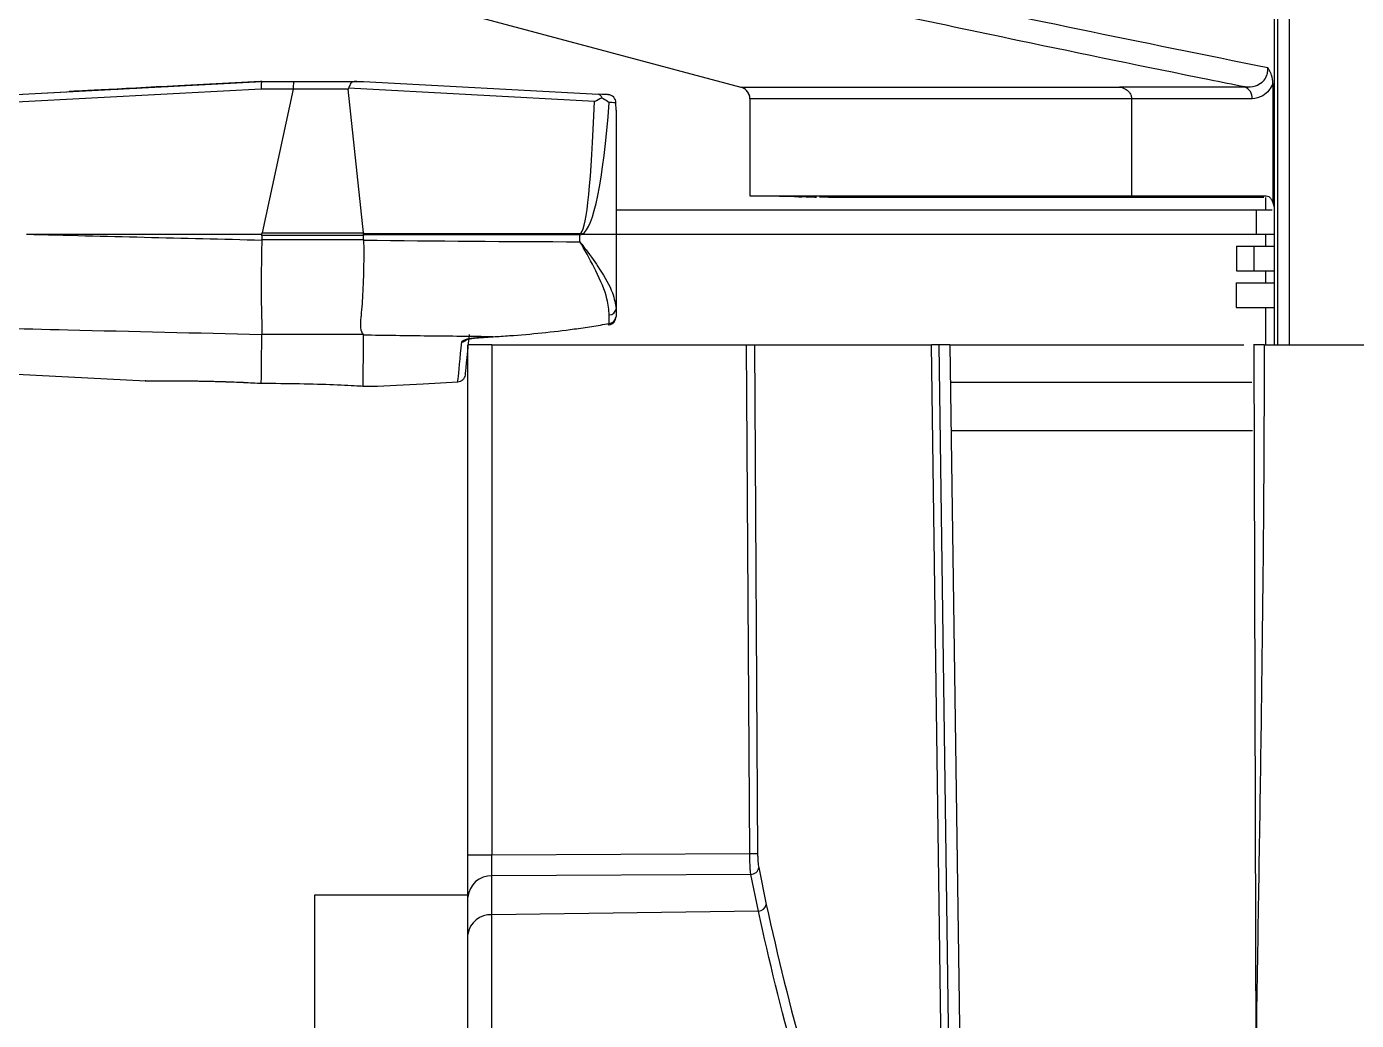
# Model space of a CAD drawing. Extents: x 6 to 134, y 3 to 97.
# Drawn here: x 52.962 to 54.594, y 12.012 to 13.232 of the extents above; entities that cross this region are included whole.
import ezdxf

# ---------------------------------------------------------------- set-up
doc = ezdxf.new("R2010")
doc.units = 0
doc.header["$MEASUREMENT"] = 0
doc.layers.add('OBJECT', color=7, linetype='CONTINUOUS')

msp = doc.modelspace()

# ---------------------------------------------------------------- linework, layer by layer
at = {"layer": 'OBJECT'}
for p, q in [((54.4976, 12.8414), (54.4976, 13.9175)), ((54.5114, 13.9178), (54.5114, 12.8414)), ((54.493, 13.8999), (54.493, 13.0094)), ((52.8401, 13.1432), (53.2488, 13.1648)), ((52.8414, 13.1432), (53.2503, 13.1648)), ((53.2489, 13.1648), (53.1478, 13.1595)), ((53.2502, 13.1648), (53.149, 13.1595)), ((53.2488, 13.1648), (53.2488, 13.1648)), ((53.2489, 13.1648), (53.2488, 13.1648)), ((53.2502, 13.1648), (53.2489, 13.1648)), ((53.2502, 13.1648), (53.2503, 13.1648)), ((53.2503, 13.1648), (53.2503, 13.1648)), ((53.2503, 13.1648), (53.2895, 13.1648)), ((53.2895, 13.1648), (53.367, 13.1648)), ((53.367, 13.1648), (53.3753, 13.1648)), ((53.3753, 13.1648), (53.6635, 13.1492)), ((53.8384, 13.1578), (54.3045, 13.1578)), ((54.3032, 13.158), (54.457, 13.158)), ((54.4916, 13.1622), (54.4916, 13.0154)), ((53.2494, 13.1554), (52.8408, 13.1338)), ((53.015, 13.1524), (53.0141, 13.1524)), ((53.0141, 13.1524), (53.0146, 13.1524)), ((53.0153, 13.1524), (53.0146, 13.1524)), ((53.2889, 13.1554), (53.2494, 13.1554)), ((53.2889, 13.1551), (53.2507, 12.9789)), ((53.3565, 13.1551), (53.2889, 13.1551)), ((53.3752, 12.9789), (53.3565, 13.1551)), ((53.6588, 13.1401), (53.3567, 13.1565)), ((54.3195, 13.1433), (53.8496, 13.1433)), ((53.8496, 13.1433), (53.8496, 13.0243)), ((54.3181, 13.1435), (54.3181, 13.0244)), ((54.4661, 13.1435), (54.3181, 13.1435)), ((53.6852, 13.1296), (53.6851, 13.1385)), ((53.6852, 13.1296), (53.6852, 12.9773)), ((53.9096, 13.0231), (53.8496, 13.0243)), ((53.8496, 13.0243), (54.3195, 13.0243)), ((53.9042, 13.0233), (53.8496, 13.0243)), ((53.9096, 13.0231), (53.9134, 13.0231)), ((53.9204, 13.023), (53.9134, 13.0231)), ((53.9187, 13.023), (53.9292, 13.0228)), ((53.9193, 13.023), (53.9187, 13.023)), ((53.9193, 13.023), (53.9207, 13.0229)), ((53.9193, 13.023), (53.9193, 13.023)), ((53.9207, 13.0229), (53.9207, 13.023)), ((53.9292, 13.0228), (53.9304, 13.0228)), ((53.9304, 13.0228), (53.9313, 13.0228)), ((53.9459, 13.0225), (53.9348, 13.0227)), ((54.4803, 13.0225), (53.9459, 13.0225)), ((54.3181, 13.0244), (54.4833, 13.0244)), ((54.3181, 13.0244), (54.3195, 13.0243)), ((54.4828, 13.0073), (54.4828, 13.0225)), ((53.6852, 13.0073), (54.4711, 13.0073)), ((54.4711, 13.0073), (54.4711, 12.9773)), ((54.4711, 13.0073), (54.4904, 13.0073)), ((54.493, 13.0094), (54.493, 12.8414)), ((52.9616, 12.9773), (53.2503, 12.9773)), ((53.2507, 12.9789), (53.3752, 12.9789)), ((53.3753, 12.9765), (53.3753, 12.9781)), ((53.3753, 12.9781), (53.6408, 12.9781)), ((53.6438, 12.9773), (53.6852, 12.9773)), ((53.6852, 12.9773), (53.6852, 12.8856)), ((53.6852, 12.9773), (54.4711, 12.9773)), ((54.4711, 12.9773), (54.493, 12.9773)), ((54.4828, 12.9624), (54.4828, 12.9773)), ((53.2503, 12.9758), (53.2503, 12.9706)), ((53.3753, 12.9758), (53.2503, 12.9758)), ((53.2503, 12.9706), (53.3753, 12.9706)), ((53.6408, 12.9765), (53.3753, 12.9765)), ((53.3753, 12.9706), (53.3753, 12.9758)), ((53.6408, 12.9681), (53.6408, 12.9765)), ((54.4469, 12.9624), (54.4469, 12.9324)), ((54.4469, 12.9624), (54.4679, 12.9624)), ((54.4679, 12.9624), (54.4679, 12.9324)), ((54.4679, 12.9624), (54.493, 12.9624)), ((54.4469, 12.9324), (54.4679, 12.9324)), ((54.4679, 12.9324), (54.493, 12.9324)), ((54.4828, 12.9175), (54.4828, 12.9324)), ((54.4466, 12.9175), (54.4466, 12.8875)), ((54.4466, 12.9175), (54.493, 12.9175)), ((53.6852, 12.8856), (53.6852, 12.876)), ((54.4466, 12.8875), (54.493, 12.8875)), ((54.4828, 12.8414), (54.4828, 12.8875)), ((53.6756, 12.8661), (53.6767, 12.8664)), ((53.6766, 12.8676), (53.6769, 12.8781)), ((53.2502, 12.854), (53.2502, 12.8539)), ((53.3747, 12.854), (53.2502, 12.854)), ((53.3752, 12.8533), (53.3747, 12.854)), ((53.5162, 12.8505), (53.5344, 12.8514)), ((53.5162, 12.8502), (53.5344, 12.8512)), ((53.5162, 12.8502), (53.5162, 12.8502)), ((53.5034, 12.2156), (53.5034, 12.8414)), ((53.5326, 12.8414), (53.504, 12.8414)), ((53.5326, 12.8414), (53.5326, 12.2156)), ((53.5326, 12.8414), (53.8454, 12.8414)), ((53.8493, 12.2171), (53.8454, 12.8414)), ((53.8551, 12.8414), (53.859, 12.2172)), ((53.8551, 12.8414), (54.0724, 12.8414)), ((54.0904, 11.5516), (54.0724, 12.8414)), ((54.0813, 12.8414), (54.0993, 11.5519)), ((54.0951, 12.8414), (54.0813, 12.8414)), ((54.0951, 12.8414), (54.1131, 11.5514)), ((54.0951, 12.8414), (54.4558, 12.8414)), ((54.4679, 12.8414), (54.4705, 11.9614)), ((54.4808, 12.8414), (55.004, 12.8414)), ((52.8406, 12.8113), (53.1081, 12.7972)), ((53.2491, 12.7944), (53.2497, 12.7943)), ((53.3924, 12.7908), (53.3924, 12.7908)), ((53.491, 12.7961), (53.4909, 12.7961)), ((54.4658, 12.7951), (54.0968, 12.7951)), ((54.0968, 12.7364), (54.4664, 12.7364)), ((53.5034, 12.2156), (53.5326, 12.2156)), ((53.5326, 12.2156), (53.8493, 12.2171)), ((53.8603, 12.2), (53.8696, 12.1545)), ((53.8506, 12.1913), (53.5329, 12.1897)), ((53.5329, 12.1418), (53.5329, 12.1897)), ((53.8599, 12.1464), (53.8506, 12.1913)), ((53.3154, 10.9164), (53.3154, 12.1664)), ((53.3154, 12.1664), (53.5034, 12.1664)), ((53.5034, 10.9164), (53.5034, 12.1664)), ((53.8599, 12.1464), (53.5329, 12.1418)), ((53.5329, 11.7818), (53.5329, 12.1418))]:
    msp.add_line(p, q, dxfattribs=at)
at = {"layer": 'OBJECT', "flags": 128}
for points in [[(53.2202, 13.3234), (53.3512, 13.2883), (53.8384, 13.1578)], [(53.2206, 13.3233), (53.3512, 13.2883), (53.8384, 13.1578)], [(53.5162, 12.8505), (53.5162, 12.8502), (53.5162, 12.8502)], [(53.5344, 12.8514), (53.5344, 12.8512), (53.5344, 12.8512)], [(53.3924, 12.7908), (53.4157, 12.7921), (53.4485, 12.7938), (53.4909, 12.7961)]]:
    msp.add_lwpolyline(points, dxfattribs=at)
at = {"layer": 'OBJECT'}
for centre, radius, start, end in [((54.4513, 13.1444), 0.0148, 356.7917, 67.3272), ((53.6751, 13.1386), 0.00999, 359.9527, 86.8572), ((53.6751, 13.1385), 0.01, 0.7902, 86.8205), ((53.6845, 13.1387), 0.000648, 348.4953, 0.7623), ((53.5255, 12.9765), 0.1152, 359.9998, 0.7844), ((53.5498, 12.888), 0.1297, 43.5321, 44.5018), ((53.6767, 12.8867), 0.00855, 271.3488, 352.8363), ((53.6761, 12.8766), 0.00905, 272.809, 355.6889), ((53.6671, 12.8656), 0.00968, 2.823, 11.8234), ((53.6752, 12.876), 0.01, 279.2547, 359.8866), ((47.5156, 12.8713), 5.7347, 359.23213, 359.82698), ((49.5701, 12.8573), 3.8051, 359.0001, 359.9396), ((53.4953, 12.8551), 0.01, 272.5479, 313.9504), ((53.7332, 21.7122), 9.4958, 270.70059, 270.75896), ((53.8504, 12.2014), 0.01, 271.1303, 352.459), ((53.5314, 12.1616), 0.0281, 87.0239, 175.6059), ((53.8597, 12.1565), 0.0101, 270.9839, 348.8065), ((53.5306, 12.1145), 0.0274, 85.2091, 173.088)]:
    msp.add_arc(centre, radius, start, end, dxfattribs=at)
for centre, major_axis, ratio, start_param, end_param in [((53.149, 13.1595), (0.1349, 0.0071), 0.000066, 1.579649, 3.142849), ((53.1499, 13.1595), (0.1349, 0.0071), 0.000066, 3.142849, 4.706049), ((53.2506, 13.1548), (-0.00026, 0.01), 0.11918, 0.00321, 1.515293), ((53.2895, 13.1548), (0, 0.01), 0.059909, 0, 1.518436), ((53.2073, 13.1548), (0.0816, 0.0005), 0.122419, 6.255818, 6.281998), ((53.3939, 13.1548), (0.0374, -0.0006), 0.267183, 3.033505, 3.174106), ((53.6257, 13.1512), (0.05, -0.0027), 0.000068, 0.052769, 0.714601), ((53.633, 13.5476), (-0.0078, 0.5695), 0.050854, 3.193558, 3.914223), ((53.6252, 13.5461), (-0.0158, 0.5695), 0.101651, 3.191443, 3.913107), ((53.6252, 13.1413), (0.06, -0.0027), 0.000057, 0.052768, 0.533417), ((57.2693, 15.0398), (19.0704, 0), 0.111021, 4.484542, 4.500054), ((52.2722, 12.9758), (0.9788, 0.0064), 0.122419, 6.242729, 6.255818), ((52.2729, 12.9758), (0.9775, 0), 0.122766, 0, 0.013091), ((53.8233, 12.9758), (0.4484, -0.007), 0.267183, 3.174106, 3.180623), ((53.633, 13.5476), (-0.0078, 0.5695), 0.050854, 3.140894, 3.193558), ((53.6252, 13.5461), (-0.0158, 0.5695), 0.101651, 3.138779, 3.191443), ((52.2729, 12.9706), (0.9775, 0), 0.122766, 6.279845, 6.283185), ((53.823, 12.9758), (0.4477, 0), 0.268039, 3.135082, 3.141593), ((53.823, 12.9706), (0.4477, 0), 0.268039, 3.141593, 3.145797), ((53.733, 15.0398), (7.8821, 0), 0.262863, 4.666998, 4.700689), ((53.6949, 15.0288), (0.1946, 2.2237), 0.001244, 3.155663, 3.351901)]:
    msp.add_ellipse(centre, major_axis=major_axis, ratio=ratio, start_param=start_param, end_param=end_param, dxfattribs=at)
for points, knots in [([(54.0235, 13.2775), (54.1003, 13.2611), (54.2541, 13.2285), (54.4081, 13.1975), (54.4851, 13.1819)], [0, 0, 0, 0, 0.499988, 1, 1, 1, 1]), ([(54.457, 13.158), (54.4425, 13.1609), (54.3501, 13.1795), (54.2045, 13.2094), (54.0736, 13.2372), (54.0204, 13.2485)], [0, 0, 0, 0, 0.0995, 0.633978, 1, 1, 1, 1]), ([(54.457, 13.158), (54.4615, 13.1581), (54.4689, 13.1582), (54.4778, 13.1629), (54.4827, 13.1686), (54.4846, 13.1738), (54.4853, 13.178), (54.4852, 13.1804), (54.4851, 13.1819)], [0, 0, 0, 0, 0.353622, 0.579763, 0.749836, 0.864251, 0.9126, 1, 1, 1, 1]), ([(54.4916, 13.1622), (54.4913, 13.1658), (54.4907, 13.1716), (54.4877, 13.1779), (54.4859, 13.1809), (54.4852, 13.1819), (54.4851, 13.1819)], [0, 0, 0, 0, 0.503711, 0.825893, 0.98937, 1, 1, 1, 1]), ([(53.367, 13.1648), (53.3655, 13.1648), (53.3629, 13.1648), (53.3604, 13.1636), (53.3589, 13.1615), (53.3578, 13.1589), (53.357, 13.1572), (53.3567, 13.1565)], [0, 0, 0, 0, 0.281503, 0.477149, 0.672463, 0.878462, 1, 1, 1, 1]), ([(53.8496, 13.1433), (53.8494, 13.145), (53.8491, 13.1483), (53.8465, 13.1528), (53.8428, 13.1562), (53.8399, 13.1572), (53.8384, 13.1578)], [0, 0, 0, 0, 0.257663, 0.515326, 0.772991, 1, 1, 1, 1]), ([(53.8496, 13.1433), (53.8495, 13.1443), (53.8493, 13.147), (53.8476, 13.1512), (53.8442, 13.1551), (53.8409, 13.157), (53.8389, 13.1576), (53.8384, 13.1578)], [0, 0, 0, 0, 0.161183, 0.418718, 0.676258, 0.933799, 1, 1, 1, 1]), ([(54.3032, 13.158), (54.3036, 13.1579), (54.3065, 13.1573), (54.311, 13.1554), (54.3153, 13.1516), (54.3177, 13.1476), (54.318, 13.1449), (54.3181, 13.1435)], [0, 0, 0, 0, 0.062673, 0.396708, 0.643418, 0.821319, 1, 1, 1, 1]), ([(54.4916, 13.1622), (54.4902, 13.1595), (54.4867, 13.1529), (54.4779, 13.1453), (54.4705, 13.1442), (54.4661, 13.1435)], [0, 0, 0, 0, 0.222778, 0.537697, 1, 1, 1, 1]), ([(53.6588, 13.1401), (53.6588, 13.1401), (53.6619, 13.1418), (53.6648, 13.1433), (53.6676, 13.1448)], [0, 0, 0, 0, 0.019973, 1, 1, 1, 1]), ([(53.6635, 13.1492), (53.6635, 13.1492), (53.6639, 13.1492), (53.6648, 13.1489), (53.6662, 13.1479), (53.6672, 13.1462), (53.6676, 13.1451), (53.6676, 13.1448)], [0, 0, 0, 0, 0.017181, 0.202287, 0.556603, 0.898381, 1, 1, 1, 1]), ([(53.6676, 13.1448), (53.6701, 13.1435), (53.6736, 13.1416), (53.6761, 13.1396), (53.6768, 13.139), (53.6768, 13.1389)], [0, 0, 0, 0, 0.696361, 0.978817, 1, 1, 1, 1]), ([(53.9183, 13.023), (53.9176, 13.023), (53.9161, 13.023), (53.9121, 13.0231), (53.908, 13.0232), (53.9053, 13.0232), (53.9042, 13.0233)], [0, 0, 0, 0, 0.27722, 0.554466, 0.831765, 1, 1, 1, 1]), ([(53.9304, 13.0228), (53.929, 13.0228), (53.926, 13.0228), (53.9228, 13.0229), (53.921, 13.0229), (53.9208, 13.0229), (53.9207, 13.0229)], [0, 0, 0, 0, 0.263103, 0.545955, 0.828755, 1, 1, 1, 1]), ([(54.4833, 13.0244), (54.4843, 13.0242), (54.4864, 13.0238), (54.4892, 13.0211), (54.4908, 13.018), (54.4915, 13.0159), (54.4916, 13.0154)], [0, 0, 0, 0, 0.299942, 0.599801, 0.901037, 1, 1, 1, 1]), ([(54.4916, 13.0154), (54.4922, 13.0139), (54.4929, 13.012), (54.493, 13.0099), (54.493, 13.0094)], [0, 0, 0, 0, 0.76093, 1, 1, 1, 1]), ([(53.2503, 12.9702), (53.2501, 12.9567), (53.2495, 12.9297), (53.2496, 12.8941), (53.2504, 12.8667), (53.2503, 12.8581), (53.2502, 12.854)], [0, 0, 0, 0, 0.253584, 0.507165, 0.760847, 1, 1, 1, 1]), ([(53.3753, 12.9701), (53.3754, 12.9649), (53.3756, 12.9463), (53.3748, 12.9153), (53.3732, 12.8832), (53.3701, 12.8627), (53.3734, 12.8564), (53.3747, 12.854)], [0, 0, 0, 0, 0.097508, 0.351331, 0.599304, 0.843154, 1, 1, 1, 1]), ([(53.6769, 12.8781), (53.6763, 12.8845), (53.6748, 12.9009), (53.6616, 12.931), (53.6485, 12.955), (53.6415, 12.9669), (53.6408, 12.9679), (53.6408, 12.9681)], [0, 0, 0, 0, 0.244744, 0.626729, 0.967928, 0.996144, 1, 1, 1, 1]), ([(53.6408, 12.9681), (53.6409, 12.968), (53.6417, 12.9669), (53.6442, 12.9636), (53.6527, 12.9525), (53.6671, 12.932), (53.6819, 12.9067), (53.6842, 12.892), (53.6852, 12.8856)], [0, 0, 0, 0, 0.00366, 0.034965, 0.112488, 0.381452, 0.732443, 1, 1, 1, 1]), ([(53.2502, 12.8539), (53.1709, 12.8558), (53.0344, 12.8589), (52.898, 12.8623), (52.8409, 12.8637)], [0, 0, 0, 0, 0.5814492, 1, 1, 1, 1]), ([(53.5344, 12.8514), (53.541, 12.8519), (53.561, 12.8531), (53.5942, 12.856), (53.6279, 12.86), (53.6553, 12.864), (53.6695, 12.8664), (53.6766, 12.8676)], [0, 0, 0, 0, 0.139672, 0.419039, 0.698673, 0.849307, 1, 1, 1, 1]), ([(53.5344, 12.8514), (53.5079, 12.8517), (53.4548, 12.8522), (53.4017, 12.853), (53.3752, 12.8533)], [0, 0, 0, 0, 0.499998, 1, 1, 1, 1]), ([(53.4957, 12.8451), (53.496, 12.8456), (53.4966, 12.8466), (53.5003, 12.8481), (53.5057, 12.8494), (53.5113, 12.8502), (53.515, 12.8504), (53.5162, 12.8505)], [0, 0, 0, 0, 0.219062, 0.43802, 0.659218, 0.879999, 1, 1, 1, 1]), ([(53.5017, 12.8478), (53.5017, 12.8478), (53.5017, 12.8478), (53.5026, 12.8482), (53.5046, 12.8487), (53.5077, 12.8494), (53.5102, 12.8497), (53.5113, 12.8498)], [0, 0, 0, 0, 0.091335, 0.252919, 0.485635, 0.779574, 1, 1, 1, 1]), ([(53.5113, 12.8498), (53.512, 12.8499), (53.5136, 12.8501), (53.5153, 12.8502), (53.5162, 12.8502)], [0, 0, 0, 0, 0.433823, 1, 1, 1, 1]), ([(53.4909, 12.7961), (53.491, 12.7963), (53.491, 12.7968), (53.4917, 12.8024), (53.4939, 12.826), (53.4957, 12.8451)], [0, 0, 0, 0, 0.045653, 0.228294, 1, 1, 1, 1]), ([(53.8454, 12.8414), (53.8465, 12.8414), (53.8482, 12.8414), (53.8502, 12.8414), (53.8516, 12.8414), (53.8528, 12.8414), (53.8538, 12.8414), (53.8547, 12.8414), (53.8549, 12.8414), (53.8551, 12.8414)], [0, 0, 0, 0, 0.235211, 0.351549, 0.467887, 0.584225, 0.700562, 0.8169, 1, 1, 1, 1]), ([(54.0813, 12.8414), (54.0808, 12.8414), (54.0797, 12.8414), (54.0781, 12.8414), (54.0766, 12.8414), (54.0752, 12.8414), (54.0741, 12.8414), (54.0731, 12.8414), (54.0726, 12.8414), (54.0724, 12.8414)], [0, 0, 0, 0, 0.143842, 0.287685, 0.431527, 0.575369, 0.719212, 0.85775, 1, 1, 1, 1]), ([(54.4808, 12.8414), (54.4771, 12.8414), (54.4697, 12.8414), (54.467, 12.8414), (54.4677, 12.8414), (54.4679, 12.8414)], [0, 0, 0, 0, 0.425022, 0.850044, 1, 1, 1, 1]), ([(54.4808, 12.8414), (54.4807, 12.7865), (54.4804, 12.6716), (54.4786, 12.497), (54.4762, 12.319), (54.4733, 12.1405), (54.4714, 12.0218), (54.4705, 11.9614)], [0, 0, 0, 0, 0.187144, 0.391348, 0.595125, 0.793954, 1, 1, 1, 1]), ([(53.491, 12.7961), (53.4921, 12.7963), (53.4943, 12.7967), (53.4972, 12.7985), (53.4993, 12.8011), (53.5002, 12.8035), (53.5003, 12.8049), (53.5004, 12.8053)], [0, 0, 0, 0, 0.235917, 0.471833, 0.707753, 0.925415, 1, 1, 1, 1]), ([(53.107, 12.7973), (53.1073, 12.7973), (53.1082, 12.7973), (53.12, 12.7974), (53.1341, 12.7976), (53.1452, 12.7974), (53.1454, 12.7974)], [0, 0, 0, 0, 0.205312, 0.600181, 0.991841, 1, 1, 1, 1]), ([(53.1081, 12.7974), (53.1076, 12.7974), (53.1056, 12.7973), (53.1187, 12.7975), (53.1462, 12.7975), (53.1864, 12.797), (53.2231, 12.7958), (53.2444, 12.7947), (53.2497, 12.7944)], [0, 0, 0, 0, 0.070023, 0.285323, 0.50047, 0.714936, 0.928391, 1, 1, 1, 1]), ([(53.1259, 12.7974), (53.1312, 12.7975), (53.1378, 12.7975), (53.149, 12.7974), (53.1513, 12.7974)], [0, 0, 0, 0, 0.7989385, 1, 1, 1, 1]), ([(53.1454, 12.7974), (53.1557, 12.7973), (53.1763, 12.7971), (53.2132, 12.7962), (53.2381, 12.7949), (53.2491, 12.7944)], [0, 0, 0, 0, 0.3556807, 0.7169653, 1, 1, 1, 1]), ([(53.1513, 12.7974), (53.1597, 12.7973), (53.1785, 12.7971), (53.2099, 12.7963), (53.2315, 12.7952), (53.2392, 12.7948)], [0, 0, 0, 0, 0.341558, 0.766914, 1, 1, 1, 1]), ([(53.2497, 12.7944), (53.2657, 12.7943), (53.2977, 12.7941), (53.3402, 12.7927), (53.3638, 12.7915), (53.3731, 12.791), (53.3744, 12.7909)], [0, 0, 0, 0, 0.315568, 0.631102, 0.947588, 1, 1, 1, 1]), ([(53.3744, 12.7909), (53.3745, 12.7909), (53.3745, 12.7909), (53.3746, 12.7909), (53.3746, 12.7909), (53.3746, 12.7909), (53.3746, 12.7909)], [0, 0, 0, 0, 0.159851, 0.363921, 0.750554, 1, 1, 1, 1]), ([(53.3746, 12.7909), (53.3813, 12.7909), (53.3898, 12.7908), (53.3919, 12.7908), (53.3924, 12.7908)], [0, 0, 0, 0, 0.791837, 1, 1, 1, 1]), ([(53.5034, 12.1638), (53.5034, 12.1667), (53.5034, 12.1726), (53.5034, 12.1854), (53.5034, 12.1999), (53.5034, 12.2104), (53.5034, 12.2156)], [0, 0, 0, 0, 0.250002, 0.499814, 0.750165, 1, 1, 1, 1]), ([(53.5329, 12.1897), (53.5329, 12.1911), (53.5328, 12.1941), (53.5327, 12.2005), (53.5326, 12.2077), (53.5326, 12.213), (53.5326, 12.2156)], [0, 0, 0, 0, 0.2494557, 0.4998658, 0.7497737, 1, 1, 1, 1]), ([(53.8506, 12.1913), (53.8504, 12.1928), (53.8501, 12.1958), (53.8497, 12.2021), (53.8494, 12.2093), (53.8493, 12.2145), (53.8493, 12.2171)], [0, 0, 0, 0, 0.249391, 0.499164, 0.749322, 1, 1, 1, 1]), ([(53.859, 12.2172), (53.859, 12.2155), (53.8591, 12.212), (53.8594, 12.2072), (53.8598, 12.203), (53.8601, 12.201), (53.8603, 12.2)], [0, 0, 0, 0, 0.248922, 0.499832, 0.751193, 1, 1, 1, 1]), ([(53.9693, 11.7879), (53.9464, 11.8469), (53.9006, 11.9652), (53.8735, 12.0859), (53.8599, 12.1464)], [0, 0, 0, 0, 0.4984774, 1, 1, 1, 1]), ([(53.8696, 12.1545), (53.8839, 12.0911), (53.9111, 11.9705), (53.957, 11.8522), (53.9787, 11.7961)], [0, 0, 0, 0, 0.52572, 1, 1, 1, 1])]:
    msp.add_open_spline(points, degree=3, knots=knots, dxfattribs=at)

doc.saveas('drawing.dxf')
